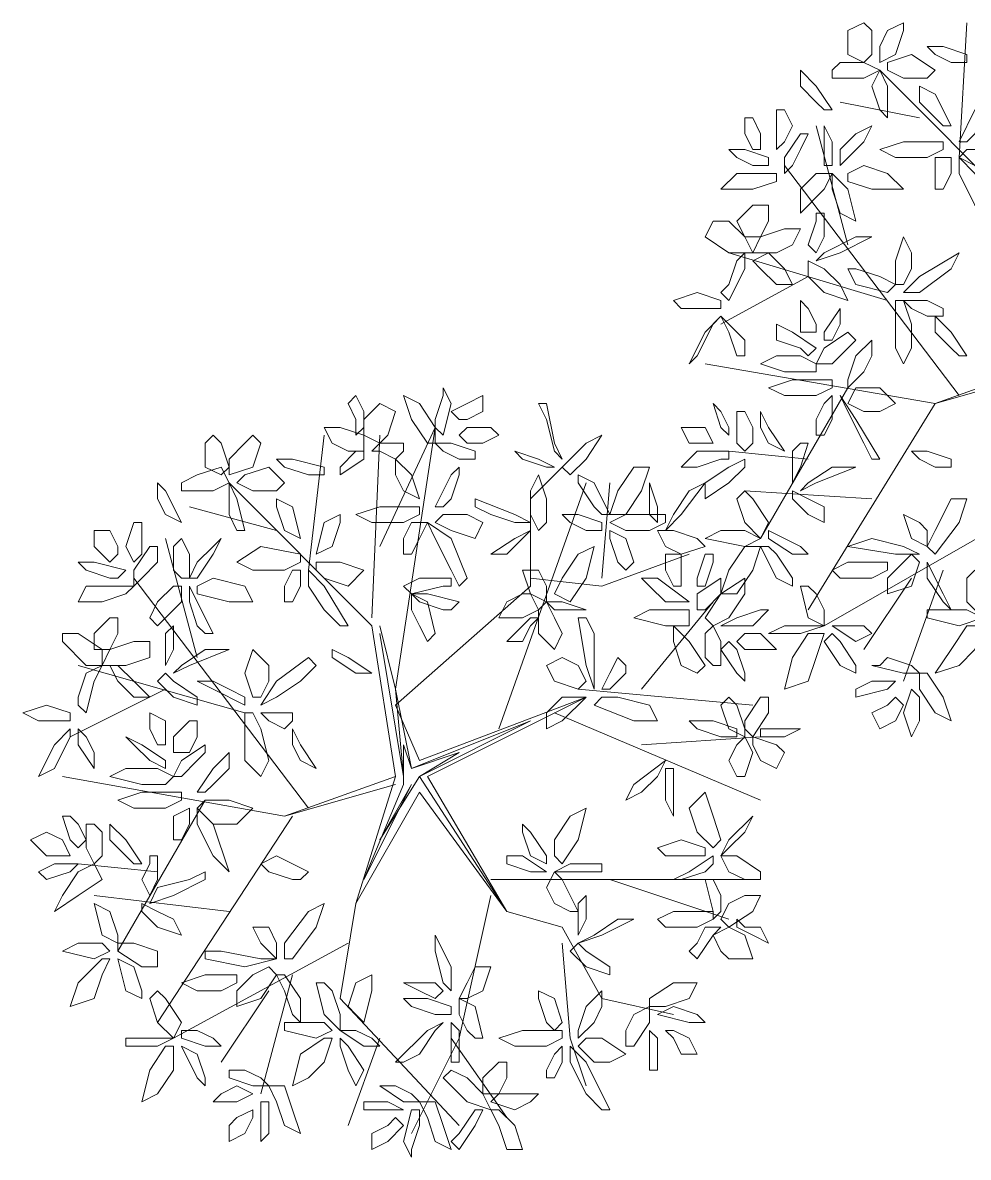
# Model space of a CAD drawing. Header units: millimetres. Extents: x 2364 to 2508, y 1551 to 1771.
# Drawn here: x 2393.211 to 2396.577, y 1622.141 to 1626.18 of the extents above; entities that cross this region are included whole.
import ezdxf

# ---------------------------------------------------------------- set-up
doc = ezdxf.new("R2010")
doc.units = ezdxf.units.MM
doc.layers.add('PDF_0', color=7, linetype='Continuous')

msp = doc.modelspace()

# ---------------------------------------------------------------- linework, layer by layer
at = {"layer": 'PDF_0', "lineweight": 9}
for points in [[(2396.2331, 1626.1513), (2396.2331, 1626.0666), (2396.2048, 1626.0384), (2396.1483, 1626.0666), (2396.1483, 1626.1513), (2396.2048, 1626.1796)], [(2396.346, 1626.1796), (2396.346, 1626.1513), (2396.3178, 1626.0666), (2396.2613, 1626.0384), (2396.2613, 1626.0948), (2396.2895, 1626.1513)], [(2396.5155, 1626.0384), (2396.459, 1626.0666), (2396.4307, 1626.0948), (2396.4872, 1626.0948), (2396.5719, 1626.0666), (2396.5719, 1626.0384)], [(2396.2895, 1626.0101), (2396.2895, 1626.0384), (2396.3743, 1626.0666), (2396.459, 1626.0101), (2396.4307, 1625.9819), (2396.346, 1625.9819)], [(2396.0354, 1625.8972), (2395.9789, 1625.9536), (2395.9789, 1626.0101), (2396.0354, 1625.9536), (2396.0919, 1625.8689), (2396.0636, 1625.8689)], [(2396.1201, 1626.0384), (2396.2048, 1626.0384), (2396.2613, 1626.0101), (2396.2048, 1625.9819), (2396.0919, 1625.9819), (2396.0919, 1626.0101)], [(2396.2613, 1625.8689), (2396.2895, 1625.8407), (2396.2895, 1625.9536), (2396.2613, 1626.0101), (2396.2331, 1625.9536)], [(2396.459, 1625.8407), (2396.4025, 1625.8972), (2396.4025, 1625.9536), (2396.459, 1625.9254), (2396.5155, 1625.8124), (2396.4872, 1625.8124)], [(2396.6002, 1625.7842), (2396.6567, 1625.8689), (2396.6567, 1625.8972), (2396.6002, 1625.8689), (2396.5437, 1625.756), (2396.5719, 1625.756)], [(2395.9507, 1625.8124), (2395.9224, 1625.756), (2395.8942, 1625.7277), (2395.8942, 1625.7842), (2395.8942, 1625.8689), (2395.9224, 1625.8689)], [(2395.8377, 1625.7277), (2395.8095, 1625.7277), (2395.7812, 1625.7842), (2395.7812, 1625.8407), (2395.8095, 1625.8407), (2395.8377, 1625.7842)], [(2396.0636, 1625.6995), (2396.0636, 1625.7842), (2396.0636, 1625.8124), (2396.0919, 1625.756), (2396.0919, 1625.6712), (2396.0636, 1625.6712)], [(2396.1201, 1625.7277), (2396.1201, 1625.6712), (2396.2048, 1625.756), (2396.2331, 1625.8124), (2396.1766, 1625.7842)], [(2395.9789, 1625.7277), (2395.9507, 1625.6712), (2395.9224, 1625.643), (2395.9224, 1625.6995), (2395.9789, 1625.7842), (2396.0072, 1625.7842)], [(2395.8095, 1625.6712), (2395.753, 1625.6995), (2395.7248, 1625.7277), (2395.7812, 1625.7277), (2395.866, 1625.6995), (2395.866, 1625.6712)], [(2396.4307, 1625.6995), (2396.3178, 1625.6995), (2396.2613, 1625.7277), (2396.346, 1625.756), (2396.4872, 1625.756), (2396.4872, 1625.7277)], [(2396.5437, 1625.6995), (2396.5719, 1625.7277), (2396.6567, 1625.7277), (2396.7414, 1625.6995), (2396.6849, 1625.643), (2396.6002, 1625.6712)], [(2396.459, 1625.5865), (2396.4872, 1625.5865), (2396.5155, 1625.643), (2396.5155, 1625.6995), (2396.459, 1625.6995), (2396.459, 1625.643)], [(2396.6002, 1625.5301), (2396.5437, 1625.643), (2396.5437, 1625.6995), (2396.6002, 1625.643), (2396.6567, 1625.5018), (2396.6567, 1625.4736)], [(2396.1483, 1625.643), (2396.1483, 1625.6148), (2396.2331, 1625.5865), (2396.346, 1625.5865), (2396.2895, 1625.643), (2396.2048, 1625.6712)], [(2395.8942, 1625.643), (2395.8942, 1625.6148), (2395.8095, 1625.5865), (2395.6965, 1625.5865), (2395.753, 1625.643), (2395.8377, 1625.643)], [(2395.9789, 1625.5865), (2396.0354, 1625.643), (2396.0919, 1625.643), (2396.0636, 1625.5865), (2395.9789, 1625.5018), (2395.9789, 1625.5301)], [(2396.1201, 1625.5018), (2396.1766, 1625.4736), (2396.1483, 1625.5865), (2396.0919, 1625.643), (2396.0919, 1625.5865)], [(2395.866, 1625.4736), (2395.8377, 1625.4171), (2395.7812, 1625.4171), (2395.753, 1625.4736), (2395.8095, 1625.5301), (2395.866, 1625.5301)], [(2396.0354, 1625.4736), (2396.0072, 1625.3889), (2396.0354, 1625.3606), (2396.0636, 1625.4171), (2396.0636, 1625.5018), (2396.0354, 1625.5018)], [(2395.7248, 1625.4736), (2395.7812, 1625.4171), (2395.8095, 1625.3606), (2395.7248, 1625.3606), (2395.64, 1625.4171), (2395.6683, 1625.4736)], [(2395.9789, 1625.4453), (2395.9507, 1625.3889), (2395.8942, 1625.3606), (2395.8095, 1625.3606), (2395.8377, 1625.4171), (2395.9224, 1625.4453)], [(2396.1766, 1625.4171), (2396.2331, 1625.4171), (2396.1201, 1625.3606), (2396.0354, 1625.3324), (2396.0636, 1625.3606)], [(2396.346, 1625.2477), (2396.3178, 1625.2477), (2396.3178, 1625.3324), (2396.346, 1625.4171), (2396.3743, 1625.3606), (2396.3743, 1625.3041)], [(2395.7248, 1625.2477), (2395.753, 1625.3324), (2395.7812, 1625.3606), (2395.7812, 1625.3041), (2395.7248, 1625.1912), (2395.6965, 1625.2194)], [(2395.8095, 1625.3324), (2395.866, 1625.3606), (2395.9224, 1625.3041), (2395.9507, 1625.2477), (2395.8942, 1625.2477), (2395.8377, 1625.3041)], [(2396.0072, 1625.3324), (2396.0072, 1625.2759), (2396.0636, 1625.2194), (2396.1483, 1625.1912), (2396.1201, 1625.2477), (2396.0636, 1625.3041)], [(2396.5155, 1625.3041), (2396.5437, 1625.3606), (2396.4025, 1625.2759), (2396.346, 1625.2194), (2396.4025, 1625.2194)], [(2396.2613, 1625.2759), (2396.1766, 1625.3041), (2396.1483, 1625.3041), (2396.1766, 1625.2477), (2396.2895, 1625.2194), (2396.3178, 1625.2477)], [(2395.6965, 1625.1629), (2395.6965, 1625.1912), (2395.6118, 1625.2194), (2395.5271, 1625.1912), (2395.5553, 1625.1629), (2395.64, 1625.1629)], [(2396.0354, 1625.0782), (2395.9789, 1625.0782), (2395.9789, 1625.1347), (2395.9789, 1625.1912), (2396.0072, 1625.1629), (2396.0354, 1625.1065)], [(2396.1201, 1625.1065), (2396.1201, 1625.1629), (2396.0636, 1625.0782), (2396.0636, 1625.05), (2396.0919, 1625.05)], [(2396.3743, 1625.1065), (2396.3743, 1625.0217), (2396.346, 1624.9653), (2396.3178, 1625.0217), (2396.3178, 1625.1912), (2396.346, 1625.1912)], [(2396.4872, 1625.1347), (2396.4872, 1625.1629), (2396.4307, 1625.1912), (2396.346, 1625.1912), (2396.3743, 1625.1629), (2396.4307, 1625.1347)], [(2395.6118, 1624.9935), (2395.5836, 1624.9653), (2395.64, 1625.0782), (2395.6965, 1625.1347), (2395.6683, 1625.1065)], [(2395.7812, 1625.05), (2395.7248, 1625.1065), (2395.6965, 1625.1347), (2395.7248, 1625.0782), (2395.753, 1624.9935), (2395.7812, 1624.9935)], [(2396.5155, 1625.0217), (2396.459, 1625.0782), (2396.459, 1625.1347), (2396.5155, 1625.0782), (2396.5719, 1624.9935), (2396.5437, 1624.9935)], [(2395.9789, 1625.0217), (2395.8942, 1625.05), (2395.8942, 1625.1065), (2395.9507, 1625.0782), (2396.0354, 1625.0217), (2396.0072, 1624.9935)], [(2396.1483, 1625.0217), (2396.0919, 1624.9653), (2396.0354, 1624.9653), (2396.0636, 1625.0217), (2396.1483, 1625.0782), (2396.1766, 1625.05)], [(2396.2048, 1624.937), (2396.2331, 1624.9935), (2396.2331, 1625.05), (2396.1766, 1624.9935), (2396.1483, 1624.9088), (2396.1483, 1624.8805)], [(2396.0354, 1624.9653), (2396.0354, 1624.937), (2395.9224, 1624.937), (2395.8377, 1624.9653), (2395.8942, 1624.9935), (2395.9789, 1624.9935)], [(2394.6799, 1624.7676), (2394.7081, 1624.8523), (2394.7081, 1624.8805), (2394.7364, 1624.8241), (2394.7081, 1624.7111), (2394.6799, 1624.7393)], [(2396.0354, 1624.8523), (2395.9224, 1624.8523), (2395.866, 1624.8805), (2395.9507, 1624.9088), (2396.0919, 1624.9088), (2396.0919, 1624.8805)], [(2396.1483, 1624.8241), (2396.1766, 1624.8805), (2396.2613, 1624.8805), (2396.3178, 1624.8241), (2396.2613, 1624.7958), (2396.2048, 1624.7958)], [(2394.3975, 1624.7111), (2394.4257, 1624.7393), (2394.4257, 1624.7958), (2394.3975, 1624.8523), (2394.3693, 1624.8241), (2394.3975, 1624.7676)], [(2394.6799, 1624.6829), (2394.6516, 1624.6829), (2394.5952, 1624.7676), (2394.5669, 1624.8523), (2394.6234, 1624.8241), (2394.6799, 1624.7393)], [(2394.7646, 1624.7676), (2394.7364, 1624.7958), (2394.7928, 1624.8241), (2394.8493, 1624.8523), (2394.8493, 1624.7958), (2394.7928, 1624.7676)], [(2396.0354, 1624.7111), (2396.0636, 1624.7111), (2396.0919, 1624.7676), (2396.0919, 1624.8523), (2396.0636, 1624.8241), (2396.0354, 1624.7676)], [(2396.2048, 1624.6829), (2396.1483, 1624.7958), (2396.1201, 1624.8523), (2396.1766, 1624.7676), (2396.2613, 1624.6264), (2396.2331, 1624.6264)], [(2394.4822, 1624.6829), (2394.4257, 1624.7111), (2394.4257, 1624.7676), (2394.4822, 1624.8241), (2394.5387, 1624.7958), (2394.5104, 1624.7111)], [(2395.0752, 1624.7676), (2395.1035, 1624.6546), (2395.1317, 1624.6264), (2395.1035, 1624.6829), (2395.0752, 1624.8241), (2395.047, 1624.8241)], [(2395.6965, 1624.7958), (2395.6683, 1624.8241), (2395.6965, 1624.7393), (2395.7248, 1624.7111), (2395.7248, 1624.7393)], [(2395.8095, 1624.7393), (2395.8095, 1624.6829), (2395.7812, 1624.6546), (2395.753, 1624.6829), (2395.753, 1624.7958), (2395.7812, 1624.7958)], [(2395.866, 1624.6829), (2395.9224, 1624.6546), (2395.866, 1624.7393), (2395.8377, 1624.7958), (2395.8377, 1624.7393)], [(2394.3693, 1624.6546), (2394.3128, 1624.6829), (2394.2845, 1624.7393), (2394.341, 1624.7393), (2394.4257, 1624.7111), (2394.4257, 1624.6546)], [(2394.8493, 1624.6829), (2394.7928, 1624.6829), (2394.7646, 1624.7111), (2394.7928, 1624.7393), (2394.8776, 1624.7393), (2394.9058, 1624.7111)], [(2395.6683, 1624.6829), (2395.64, 1624.6829), (2395.5836, 1624.6829), (2395.5553, 1624.7393), (2395.6118, 1624.7393), (2395.64, 1624.7393)], [(2393.9174, 1624.6829), (2393.9457, 1624.5981), (2393.9174, 1624.5699), (2393.8609, 1624.5981), (2393.8609, 1624.6829), (2393.8892, 1624.7111)], [(2394.0304, 1624.7111), (2394.0586, 1624.6829), (2394.0304, 1624.5981), (2393.9457, 1624.5699), (2393.9457, 1624.6264), (2394.0021, 1624.6829)], [(2394.5387, 1624.6264), (2394.4822, 1624.6546), (2394.454, 1624.6546), (2394.4822, 1624.6829), (2394.5669, 1624.6829), (2394.5669, 1624.6546)], [(2394.7646, 1624.6264), (2394.7081, 1624.6546), (2394.6799, 1624.6829), (2394.7364, 1624.6829), (2394.8211, 1624.6546), (2394.8211, 1624.6264)], [(2395.1317, 1624.5981), (2395.16, 1624.5699), (2395.2164, 1624.6264), (2395.2729, 1624.7111), (2395.2164, 1624.6829), (2395.16, 1624.6264)], [(2395.9507, 1624.6546), (2395.9507, 1624.5699), (2395.9507, 1624.5417), (2395.9789, 1624.5981), (2396.0072, 1624.6829), (2395.9789, 1624.6829)], [(2394.341, 1624.5981), (2394.341, 1624.5699), (2394.4257, 1624.6264), (2394.4257, 1624.6546), (2394.3975, 1624.6546)], [(2394.9905, 1624.6264), (2394.9623, 1624.6546), (2395.047, 1624.6264), (2395.1035, 1624.5981), (2395.0752, 1624.5981)], [(2395.6965, 1624.6264), (2395.6118, 1624.5981), (2395.5553, 1624.5981), (2395.6118, 1624.6546), (2395.7248, 1624.6546), (2395.7248, 1624.6264)], [(2396.459, 1624.5981), (2396.4025, 1624.6264), (2396.3743, 1624.6546), (2396.4307, 1624.6546), (2396.5155, 1624.6264), (2396.5155, 1624.5981)], [(2393.8327, 1624.5699), (2393.9174, 1624.5981), (2393.9457, 1624.5417), (2393.8892, 1624.5134), (2393.7762, 1624.5134), (2393.7762, 1624.5417)], [(2393.9739, 1624.5417), (2394.0021, 1624.5699), (2394.0869, 1624.5981), (2394.1433, 1624.5417), (2394.1151, 1624.5134), (2394.0304, 1624.5134)], [(2394.2281, 1624.5699), (2394.1433, 1624.5981), (2394.1151, 1624.6264), (2394.1716, 1624.6264), (2394.2845, 1624.5981), (2394.2845, 1624.5699)], [(2394.5669, 1624.5134), (2394.6234, 1624.4852), (2394.5952, 1624.5699), (2394.5387, 1624.6264), (2394.5387, 1624.5699)], [(2394.7364, 1624.4852), (2394.7646, 1624.5699), (2394.7646, 1624.5981), (2394.7364, 1624.5699), (2394.6799, 1624.4569), (2394.7081, 1624.4569)], [(2395.3012, 1624.4287), (2395.3576, 1624.4287), (2395.4141, 1624.5134), (2395.4424, 1624.5981), (2395.3859, 1624.5981), (2395.3294, 1624.5134)], [(2395.7812, 1624.6264), (2395.7812, 1624.5981), (2395.7248, 1624.5417), (2395.64, 1624.4852), (2395.64, 1624.5417), (2395.7248, 1624.5981)], [(2396.0919, 1624.5981), (2396.1766, 1624.5981), (2396.0354, 1624.5417), (2395.9789, 1624.5134), (2396.0072, 1624.5417)], [(2395.047, 1624.3722), (2395.0752, 1624.4005), (2395.0752, 1624.4852), (2395.047, 1624.5699), (2395.0188, 1624.5134), (2395.0188, 1624.4287)], [(2395.2447, 1624.4569), (2395.1882, 1624.5417), (2395.1882, 1624.5699), (2395.2447, 1624.5417), (2395.3012, 1624.4287), (2395.2729, 1624.4287)], [(2393.7197, 1624.4287), (2393.7762, 1624.4005), (2393.7197, 1624.5134), (2393.6915, 1624.5417), (2393.6915, 1624.4852)], [(2393.9457, 1624.4287), (2393.9457, 1624.4852), (2393.9457, 1624.5417), (2393.9739, 1624.4852), (2394.0021, 1624.3722), (2393.9739, 1624.3722)], [(2395.4424, 1624.4852), (2395.4424, 1624.5417), (2395.4706, 1624.4569), (2395.4706, 1624.4005), (2395.4424, 1624.4287)], [(2395.5836, 1624.5134), (2395.64, 1624.5417), (2395.5553, 1624.4287), (2395.4988, 1624.3722), (2395.5271, 1624.4287)], [(2394.1433, 1624.3722), (2394.1998, 1624.344), (2394.1716, 1624.4569), (2394.1151, 1624.4852), (2394.1151, 1624.4569)], [(2394.8776, 1624.4287), (2394.9623, 1624.4005), (2395.0188, 1624.4005), (2394.9623, 1624.4287), (2394.8211, 1624.4852), (2394.8211, 1624.4569)], [(2395.8095, 1624.4852), (2395.866, 1624.4005), (2395.8377, 1624.344), (2395.7812, 1624.4005), (2395.753, 1624.4852), (2395.7812, 1624.5134)], [(2395.9507, 1624.5134), (2395.9507, 1624.4852), (2396.0072, 1624.4287), (2396.0636, 1624.4005), (2396.0636, 1624.4569), (2396.0072, 1624.4852)], [(2396.459, 1624.3722), (2396.5155, 1624.4852), (2396.5719, 1624.4852), (2396.5437, 1624.4005), (2396.459, 1624.2875), (2396.4307, 1624.3157)], [(2394.5669, 1624.4005), (2394.454, 1624.4005), (2394.3975, 1624.4287), (2394.4822, 1624.4569), (2394.6234, 1624.4569), (2394.6234, 1624.4287)], [(2393.635, 1624.344), (2393.635, 1624.2875), (2393.6068, 1624.2593), (2393.5785, 1624.3157), (2393.6068, 1624.4005), (2393.635, 1624.4005)], [(2394.3128, 1624.3157), (2394.2563, 1624.2875), (2394.2845, 1624.4005), (2394.341, 1624.4287), (2394.341, 1624.4005)], [(2394.5669, 1624.2875), (2394.5952, 1624.2875), (2394.6234, 1624.344), (2394.6516, 1624.4005), (2394.5952, 1624.4005), (2394.5669, 1624.344)], [(2394.7364, 1624.231), (2394.6799, 1624.344), (2394.6516, 1624.4005), (2394.7364, 1624.344), (2394.7928, 1624.2028), (2394.7646, 1624.1745)], [(2394.6799, 1624.4005), (2394.7081, 1624.4287), (2394.7928, 1624.4287), (2394.8493, 1624.4005), (2394.8211, 1624.344), (2394.7364, 1624.3722)], [(2395.2164, 1624.3722), (2395.16, 1624.4005), (2395.1317, 1624.4287), (2395.1882, 1624.4287), (2395.2729, 1624.4005), (2395.2729, 1624.3722)], [(2395.4424, 1624.3722), (2395.3576, 1624.3722), (2395.3012, 1624.4005), (2395.3576, 1624.4287), (2395.4988, 1624.4287), (2395.4988, 1624.4005)], [(2396.346, 1624.4287), (2396.3743, 1624.344), (2396.4307, 1624.3157), (2396.4307, 1624.3722), (2396.4025, 1624.4005)], [(2393.5503, 1624.2875), (2393.5221, 1624.2593), (2393.4656, 1624.3157), (2393.4656, 1624.3722), (2393.5221, 1624.3722), (2393.5503, 1624.3157)], [(2394.934, 1624.2875), (2394.9905, 1624.344), (2395.0188, 1624.3722), (2394.9623, 1624.344), (2394.8776, 1624.2875), (2394.9058, 1624.2875)], [(2395.3294, 1624.2593), (2395.3012, 1624.344), (2395.3012, 1624.3722), (2395.3576, 1624.344), (2395.3859, 1624.2593), (2395.3576, 1624.231)], [(2395.4706, 1624.3722), (2395.4988, 1624.3157), (2395.5553, 1624.2875), (2395.64, 1624.3157), (2395.6118, 1624.344), (2395.5271, 1624.3722)], [(2395.6965, 1624.3722), (2395.64, 1624.344), (2395.7812, 1624.3157), (2395.8377, 1624.344), (2395.7812, 1624.3722)], [(2395.9224, 1624.344), (2395.9789, 1624.3157), (2396.0072, 1624.2875), (2395.9507, 1624.2875), (2395.866, 1624.344), (2395.866, 1624.3722)], [(2393.6915, 1624.2593), (2393.635, 1624.2028), (2393.6068, 1624.1745), (2393.6068, 1624.231), (2393.6633, 1624.3157), (2393.6915, 1624.3157)], [(2393.748, 1624.231), (2393.748, 1624.3157), (2393.7762, 1624.344), (2393.8045, 1624.2875), (2393.8045, 1624.2028), (2393.7762, 1624.2028)], [(2393.8327, 1624.2593), (2393.8892, 1624.3157), (2393.9174, 1624.344), (2393.8892, 1624.2875), (2393.8327, 1624.2028), (2393.8045, 1624.2028)], [(2394.1433, 1624.231), (2394.0304, 1624.231), (2393.9739, 1624.2593), (2394.0586, 1624.3157), (2394.1998, 1624.2875), (2394.1998, 1624.2593)], [(2395.1035, 1624.1463), (2395.16, 1624.1181), (2395.2164, 1624.2028), (2395.2447, 1624.3157), (2395.1882, 1624.2875), (2395.1317, 1624.2028)], [(2395.8377, 1624.3157), (2395.7812, 1624.3157), (2395.7248, 1624.231), (2395.6965, 1624.1463), (2395.753, 1624.1463), (2395.8095, 1624.231)], [(2395.8942, 1624.2875), (2395.9507, 1624.2028), (2395.9507, 1624.1745), (2395.8942, 1624.2028), (2395.8377, 1624.3157), (2395.866, 1624.3157)], [(2396.2331, 1624.344), (2396.1483, 1624.3157), (2396.3178, 1624.2875), (2396.4025, 1624.2875), (2396.346, 1624.3157)], [(2395.5553, 1624.1745), (2395.5271, 1624.1745), (2395.4988, 1624.231), (2395.4988, 1624.2875), (2395.5553, 1624.2875), (2395.5553, 1624.231)], [(2395.6683, 1624.2593), (2395.64, 1624.1745), (2395.6118, 1624.1745), (2395.6118, 1624.2028), (2395.64, 1624.2875), (2395.6683, 1624.2875)], [(2396.3743, 1624.2875), (2396.4025, 1624.2593), (2396.3743, 1624.1745), (2396.2895, 1624.1463), (2396.2895, 1624.2028), (2396.346, 1624.2593)], [(2393.5221, 1624.2028), (2393.4373, 1624.231), (2393.4091, 1624.2593), (2393.4656, 1624.2593), (2393.5785, 1624.231), (2393.5503, 1624.2028)], [(2394.2563, 1624.231), (2394.2563, 1624.2593), (2394.341, 1624.2593), (2394.4257, 1624.231), (2394.3693, 1624.1745), (2394.2845, 1624.2028)], [(2396.2331, 1624.2028), (2396.1201, 1624.2028), (2396.0919, 1624.231), (2396.1483, 1624.2593), (2396.2895, 1624.2593), (2396.2895, 1624.231)], [(2396.4307, 1624.2028), (2396.4307, 1624.2593), (2396.4872, 1624.1463), (2396.5155, 1624.0898), (2396.4872, 1624.1181)], [(2393.8327, 1624.1745), (2393.8327, 1624.1463), (2393.9457, 1624.1181), (2394.0304, 1624.1181), (2394.0021, 1624.1745), (2393.8892, 1624.2028)], [(2394.1433, 1624.1181), (2394.1716, 1624.1181), (2394.1998, 1624.1745), (2394.1998, 1624.231), (2394.1716, 1624.231), (2394.1433, 1624.1745)], [(2394.2845, 1624.0898), (2394.2281, 1624.1745), (2394.2281, 1624.231), (2394.2845, 1624.1745), (2394.3693, 1624.0333), (2394.341, 1624.0333)], [(2394.7081, 1624.1745), (2394.5952, 1624.1463), (2394.5669, 1624.1745), (2394.6234, 1624.2028), (2394.7364, 1624.2028), (2394.7364, 1624.1745)], [(2395.047, 1624.231), (2395.0752, 1624.1745), (2395.0752, 1624.1181), (2395.0188, 1624.1463), (2394.9905, 1624.231), (2395.0188, 1624.231)], [(2395.4988, 1624.1181), (2395.4424, 1624.1745), (2395.4141, 1624.2028), (2395.4706, 1624.2028), (2395.5836, 1624.1181), (2395.5553, 1624.1181)], [(2395.6965, 1624.1463), (2395.6965, 1624.2028), (2395.6118, 1624.1463), (2395.6118, 1624.0898), (2395.64, 1624.0898)], [(2395.6683, 1624.0333), (2395.64, 1624.0616), (2395.6965, 1624.1463), (2395.7812, 1624.2028), (2395.7812, 1624.1463), (2395.7248, 1624.0616)], [(2396.6284, 1624.2028), (2396.6567, 1624.1181), (2396.6284, 1624.0616), (2396.5719, 1624.1181), (2396.5719, 1624.2028), (2396.6002, 1624.231)], [(2393.6068, 1624.1745), (2393.5785, 1624.1463), (2393.4938, 1624.1181), (2393.4091, 1624.1181), (2393.4373, 1624.1745), (2393.5503, 1624.1745)], [(2393.6915, 1624.1181), (2393.748, 1624.1745), (2393.7762, 1624.1745), (2393.7762, 1624.1181), (2393.6915, 1624.0333), (2393.6633, 1624.0616)], [(2393.8327, 1624.0333), (2393.8045, 1624.1181), (2393.8045, 1624.1745), (2393.8327, 1624.1181), (2393.8892, 1624.0051), (2393.8609, 1624.0051)], [(2396.0354, 1624.1463), (2396.0636, 1624.0898), (2396.0636, 1624.0333), (2396.0072, 1624.0616), (2395.9789, 1624.1745), (2396.0072, 1624.1745)], [(2394.7081, 1624.0898), (2394.6234, 1624.1181), (2394.5952, 1624.1463), (2394.6516, 1624.1463), (2394.7646, 1624.1181), (2394.7364, 1624.0898)], [(2394.6234, 1624.0333), (2394.5952, 1624.0898), (2394.5952, 1624.1463), (2394.6516, 1624.1181), (2394.6799, 1624.0051), (2394.6516, 1623.9769)], [(2395.0188, 1624.1463), (2395.047, 1624.0898), (2394.9905, 1624.0616), (2394.9058, 1624.0616), (2394.934, 1624.1181), (2394.9905, 1624.1463)], [(2395.1035, 1624.0616), (2395.1317, 1624.0051), (2395.1035, 1623.9486), (2395.047, 1624.0051), (2395.047, 1624.0898), (2395.0752, 1624.1181)], [(2395.16, 1624.0898), (2395.2164, 1624.0898), (2395.1317, 1624.1181), (2395.0752, 1624.1181), (2395.1035, 1624.0898)], [(2395.5836, 1624.0898), (2395.5836, 1624.0333), (2395.4988, 1624.0333), (2395.3859, 1624.0616), (2395.4424, 1624.0898), (2395.5271, 1624.0898)], [(2395.753, 1624.0616), (2395.8377, 1624.0898), (2395.866, 1624.0898), (2395.8095, 1624.0333), (2395.7248, 1624.0333), (2395.6965, 1624.0333)], [(2396.4872, 1624.0898), (2396.5719, 1624.0898), (2396.6284, 1624.0616), (2396.5437, 1624.0333), (2396.4307, 1624.0616), (2396.4307, 1624.0898)], [(2393.5503, 1624.0051), (2393.5221, 1623.9486), (2393.4656, 1623.9486), (2393.4656, 1624.0051), (2393.5221, 1624.0616), (2393.5503, 1624.0616)], [(2393.7197, 1624.0051), (2393.748, 1624.0333), (2393.748, 1623.9486), (2393.7197, 1623.8922), (2393.7197, 1623.9204)], [(2395.047, 1624.0616), (2395.0188, 1624.0616), (2394.9905, 1624.0333), (2394.934, 1623.9769), (2394.9905, 1623.9769), (2395.0188, 1624.0333)], [(2395.2447, 1624.0051), (2395.2447, 1623.8639), (2395.2447, 1623.8074), (2395.2164, 1623.8922), (2395.1882, 1624.0616), (2395.2164, 1624.0616)], [(2395.5553, 1623.8922), (2395.5271, 1623.9769), (2395.5271, 1624.0333), (2395.5836, 1623.9769), (2395.64, 1623.8922), (2395.6118, 1623.8639)], [(2395.64, 1623.9204), (2395.64, 1624.0051), (2395.6683, 1624.0333), (2395.6965, 1623.9769), (2395.6965, 1623.8922), (2395.6683, 1623.8922)], [(2395.9224, 1624.0333), (2395.866, 1624.0051), (2395.9789, 1624.0051), (2396.0636, 1624.0333), (2396.0072, 1624.0333)], [(2396.1201, 1624.0333), (2396.0919, 1624.0333), (2396.1766, 1623.9769), (2396.2331, 1624.0051), (2396.2048, 1624.0333)], [(2396.6284, 1624.0333), (2396.5719, 1624.0333), (2396.5155, 1623.9486), (2396.459, 1623.8639), (2396.5437, 1623.8922), (2396.6002, 1623.9486)], [(2393.4091, 1624.0051), (2393.4938, 1623.9486), (2393.4938, 1623.8922), (2393.4373, 1623.8922), (2393.3526, 1623.9769), (2393.3526, 1624.0051)], [(2395.753, 1623.9769), (2395.7812, 1624.0051), (2395.8377, 1624.0051), (2395.8942, 1623.9486), (2395.8377, 1623.9486), (2395.7812, 1623.9486)], [(2396.0636, 1624.0051), (2396.0072, 1624.0051), (2395.9507, 1623.9204), (2395.9224, 1623.8074), (2396.0072, 1623.8357), (2396.0354, 1623.9204)], [(2396.1201, 1623.9769), (2396.1766, 1623.8922), (2396.1766, 1623.8639), (2396.1201, 1623.8922), (2396.0636, 1623.9769), (2396.0919, 1624.0051)], [(2393.6633, 1623.9769), (2393.6633, 1623.9204), (2393.5785, 1623.8922), (2393.4938, 1623.8922), (2393.5221, 1623.9486), (2393.6068, 1623.9769)], [(2395.753, 1623.8639), (2395.6965, 1623.9486), (2395.7248, 1623.9769), (2395.753, 1623.9486), (2395.7812, 1623.8639), (2395.7812, 1623.8357)], [(2393.8609, 1623.9486), (2393.7762, 1623.8922), (2393.748, 1623.8639), (2393.8045, 1623.8922), (2393.9457, 1623.9486), (2393.9174, 1623.9486)], [(2394.0586, 1623.7792), (2394.0304, 1623.7792), (2394.0021, 1623.8639), (2394.0304, 1623.9486), (2394.0869, 1623.8922), (2394.0869, 1623.8357)], [(2394.1998, 1623.8357), (2394.1151, 1623.7792), (2394.0586, 1623.751), (2394.1151, 1623.8357), (2394.2281, 1623.9204), (2394.2563, 1623.8922)], [(2394.3975, 1623.8639), (2394.454, 1623.8639), (2394.3693, 1623.9204), (2394.3128, 1623.9486), (2394.3128, 1623.9204)], [(2395.2164, 1623.8357), (2395.1882, 1623.8074), (2395.1035, 1623.8357), (2395.0752, 1623.8922), (2395.1317, 1623.9204), (2395.1882, 1623.8922)], [(2395.3576, 1623.8922), (2395.3294, 1623.9204), (2395.3012, 1623.8639), (2395.2729, 1623.8074), (2395.3012, 1623.8074), (2395.3576, 1623.8639)], [(2396.2895, 1623.9204), (2396.3743, 1623.8922), (2396.4025, 1623.8639), (2396.346, 1623.8639), (2396.2331, 1623.8922), (2396.2613, 1623.8922)], [(2393.4091, 1623.7792), (2393.4373, 1623.8639), (2393.4938, 1623.8922), (2393.4656, 1623.8357), (2393.4373, 1623.7227), (2393.4091, 1623.751)], [(2393.5221, 1623.8922), (2393.5503, 1623.8922), (2393.6068, 1623.8357), (2393.6633, 1623.7792), (2393.6068, 1623.7792), (2393.5503, 1623.8357)], [(2393.7197, 1623.8639), (2393.6915, 1623.8357), (2393.748, 1623.7792), (2393.8327, 1623.751), (2393.8327, 1623.7792), (2393.748, 1623.8357)], [(2393.9457, 1623.8074), (2393.8892, 1623.8357), (2393.8327, 1623.8357), (2393.8892, 1623.8074), (2394.0021, 1623.751), (2394.0021, 1623.7792)], [(2396.2331, 1623.8357), (2396.2895, 1623.8357), (2396.3178, 1623.8357), (2396.2895, 1623.8074), (2396.1766, 1623.7792), (2396.1766, 1623.8074)], [(2396.4025, 1623.8639), (2396.4307, 1623.8639), (2396.4872, 1623.7792), (2396.5155, 1623.6945), (2396.459, 1623.7227), (2396.4025, 1623.8074)], [(2396.4025, 1623.7792), (2396.3743, 1623.8074), (2396.346, 1623.7227), (2396.3743, 1623.638), (2396.4025, 1623.6945)], [(2393.3809, 1623.6945), (2393.3809, 1623.7227), (2393.2961, 1623.751), (2393.2114, 1623.7227), (2393.2679, 1623.6945), (2393.3526, 1623.6945)], [(2395.1317, 1623.7792), (2395.0752, 1623.7227), (2395.0752, 1623.6662), (2395.1317, 1623.6945), (2395.2164, 1623.7792), (2395.1882, 1623.7792)], [(2395.3294, 1623.7792), (2395.4424, 1623.751), (2395.4706, 1623.6945), (2395.3859, 1623.6945), (2395.2447, 1623.751), (2395.2729, 1623.7792)], [(2395.753, 1623.751), (2395.7812, 1623.6662), (2395.7812, 1623.638), (2395.7248, 1623.6662), (2395.6965, 1623.751), (2395.7248, 1623.7792)], [(2395.7812, 1623.6945), (2395.8377, 1623.7792), (2395.866, 1623.7792), (2395.866, 1623.7227), (2395.8095, 1623.638), (2395.7812, 1623.6662)], [(2396.3178, 1623.7792), (2396.346, 1623.751), (2396.3178, 1623.6945), (2396.2613, 1623.6662), (2396.2331, 1623.7227), (2396.2895, 1623.751)], [(2393.7197, 1623.6098), (2393.6915, 1623.6098), (2393.6633, 1623.6662), (2393.6633, 1623.7227), (2393.7197, 1623.6945), (2393.7197, 1623.638)], [(2394.0586, 1623.6662), (2394.0869, 1623.5533), (2394.0586, 1623.4968), (2394.0021, 1623.5533), (2394.0021, 1623.7227), (2394.0304, 1623.7227)], [(2394.1716, 1623.6945), (2394.1716, 1623.7227), (2394.1151, 1623.7227), (2394.0586, 1623.7227), (2394.0869, 1623.6945), (2394.1433, 1623.6662)], [(2393.8327, 1623.638), (2393.8045, 1623.5815), (2393.748, 1623.5815), (2393.748, 1623.638), (2393.8045, 1623.6945), (2393.8327, 1623.6945)], [(2395.6965, 1623.638), (2395.6118, 1623.6662), (2395.5836, 1623.6945), (2395.6683, 1623.6945), (2395.753, 1623.6662), (2395.753, 1623.638)], [(2393.3244, 1623.525), (2393.2679, 1623.4968), (2393.3244, 1623.6098), (2393.3809, 1623.6662), (2393.3809, 1623.638)], [(2393.4656, 1623.5815), (2393.4656, 1623.525), (2393.4091, 1623.6098), (2393.4091, 1623.6662), (2393.4373, 1623.638)], [(2393.6633, 1623.5533), (2393.6068, 1623.6098), (2393.5785, 1623.638), (2393.635, 1623.6098), (2393.7197, 1623.5533), (2393.7197, 1623.525)], [(2394.1998, 1623.5533), (2394.2563, 1623.525), (2394.1998, 1623.6098), (2394.1716, 1623.6662), (2394.1716, 1623.6098)], [(2395.7248, 1623.5533), (2395.753, 1623.6098), (2395.7812, 1623.638), (2395.8095, 1623.5815), (2395.7812, 1623.4968), (2395.753, 1623.4968)], [(2395.8095, 1623.6098), (2395.8095, 1623.638), (2395.8942, 1623.6098), (2395.9224, 1623.5815), (2395.8942, 1623.525), (2395.8377, 1623.5533)], [(2395.8377, 1623.6662), (2395.8377, 1623.638), (2395.9224, 1623.638), (2395.9789, 1623.6662), (2395.9507, 1623.6662), (2395.866, 1623.6662)], [(2393.8327, 1623.5533), (2393.7762, 1623.4968), (2393.748, 1623.4968), (2393.7762, 1623.5533), (2393.8609, 1623.6098), (2393.8609, 1623.5815)], [(2393.8892, 1623.4686), (2393.9457, 1623.525), (2393.9457, 1623.5815), (2393.8892, 1623.525), (2393.8327, 1623.4403), (2393.8609, 1623.4403)], [(2395.4706, 1623.4968), (2395.4988, 1623.5533), (2395.3859, 1623.4686), (2395.3576, 1623.4121), (2395.4141, 1623.4403)], [(2393.748, 1623.4968), (2393.7197, 1623.4686), (2393.635, 1623.4686), (2393.5221, 1623.4968), (2393.5785, 1623.525), (2393.6915, 1623.525)], [(2395.5271, 1623.4968), (2395.5271, 1623.3838), (2395.5271, 1623.3556), (2395.4988, 1623.4121), (2395.4988, 1623.525), (2395.5271, 1623.525)], [(2393.7197, 1623.3838), (2393.6068, 1623.3838), (2393.5503, 1623.4121), (2393.635, 1623.4403), (2393.7762, 1623.4403), (2393.7762, 1623.4121)], [(2395.6683, 1623.2426), (2395.6965, 1623.2709), (2395.6683, 1623.3556), (2395.64, 1623.4403), (2395.5836, 1623.3838), (2395.6118, 1623.2991)], [(2393.8327, 1623.3838), (2393.8609, 1623.4121), (2393.9457, 1623.4121), (2394.0304, 1623.3838), (2393.9739, 1623.3274), (2393.8892, 1623.3274)], [(2393.4091, 1623.3274), (2393.4373, 1623.2709), (2393.4091, 1623.2426), (2393.3809, 1623.2709), (2393.3526, 1623.3556), (2393.3809, 1623.3556)], [(2393.748, 1623.2709), (2393.7762, 1623.2709), (2393.8045, 1623.3274), (2393.8045, 1623.3838), (2393.748, 1623.3556), (2393.748, 1623.2991)], [(2393.8892, 1623.2144), (2393.9457, 1623.1579), (2393.8892, 1623.3274), (2393.8327, 1623.3838), (2393.8327, 1623.3274)], [(2395.1035, 1623.2144), (2395.1317, 1623.1862), (2395.1882, 1623.2709), (2395.2164, 1623.3838), (2395.16, 1623.3556), (2395.1035, 1623.2709)], [(2395.7812, 1623.2991), (2395.8095, 1623.3556), (2395.7248, 1623.2709), (2395.6965, 1623.2144), (2395.7248, 1623.2426)], [(2393.4938, 1623.2991), (2393.4938, 1623.2144), (2393.4656, 1623.1862), (2393.4373, 1623.2426), (2393.4373, 1623.3274), (2393.4656, 1623.3274)], [(2393.5785, 1623.2144), (2393.5221, 1623.2709), (2393.5221, 1623.3274), (2393.5785, 1623.2709), (2393.635, 1623.1862), (2393.6068, 1623.1862)], [(2395.0188, 1623.2144), (2394.9905, 1623.2991), (2394.9905, 1623.3274), (2395.0188, 1623.2991), (2395.0752, 1623.2144), (2395.0752, 1623.1862)], [(2393.3809, 1623.2144), (2393.3526, 1623.2144), (2393.2961, 1623.2144), (2393.2397, 1623.2709), (2393.2961, 1623.2991), (2393.3526, 1623.2709)], [(2395.5836, 1623.2144), (2395.4988, 1623.2144), (2395.4706, 1623.2426), (2395.5553, 1623.2709), (2395.64, 1623.2426), (2395.64, 1623.2144)], [(2393.3809, 1623.1579), (2393.4091, 1623.1862), (2393.3244, 1623.1862), (2393.2679, 1623.1579), (2393.2961, 1623.1297)], [(2393.4656, 1623.1862), (2393.4938, 1623.1297), (2393.4091, 1623.0732), (2393.3244, 1623.0167), (2393.3526, 1623.0732), (2393.4091, 1623.1579)], [(2393.6633, 1623.1862), (2393.635, 1623.1297), (2393.6633, 1623.0732), (2393.6915, 1623.1297), (2393.6915, 1623.2144), (2393.6633, 1623.2144)], [(2394.1716, 1623.1297), (2394.0869, 1623.1579), (2394.0586, 1623.1862), (2394.1151, 1623.2144), (2394.2281, 1623.1579), (2394.1998, 1623.1297)], [(2395.0188, 1623.1579), (2395.0752, 1623.1579), (2394.9905, 1623.2144), (2394.934, 1623.2144), (2394.934, 1623.1862)], [(2395.2447, 1623.1579), (2395.1317, 1623.1579), (2395.1035, 1623.1579), (2395.16, 1623.1862), (2395.2729, 1623.1862), (2395.2729, 1623.1579)], [(2395.64, 1623.1579), (2395.5553, 1623.1297), (2395.5271, 1623.1297), (2395.5836, 1623.1579), (2395.6683, 1623.2144), (2395.6683, 1623.1862)], [(2395.7812, 1623.1297), (2395.7248, 1623.1579), (2395.6965, 1623.2144), (2395.753, 1623.2144), (2395.8377, 1623.1579), (2395.8377, 1623.1297)], [(2393.8045, 1623.1297), (2393.6915, 1623.1014), (2393.6633, 1623.045), (2393.748, 1623.0732), (2393.8609, 1623.1297), (2393.8609, 1623.1579)], [(2395.1035, 1623.045), (2395.0752, 1623.1014), (2395.1035, 1623.1579), (2395.1317, 1623.1297), (2395.1882, 1623.0167), (2395.16, 1623.0167)], [(2395.6965, 1623.0732), (2395.6965, 1623.0167), (2395.6683, 1622.9885), (2395.6683, 1623.0167), (2395.64, 1623.1297), (2395.6683, 1623.1297)], [(2395.1882, 1623.045), (2395.2164, 1623.0732), (2395.2164, 1622.9885), (2395.1882, 1622.932), (2395.1882, 1622.9602)], [(2395.7248, 1623.045), (2395.7812, 1623.0732), (2395.8377, 1623.0732), (2395.8095, 1623.0167), (2395.7248, 1622.9602), (2395.6965, 1622.9885)], [(2393.5221, 1623.0167), (2393.4656, 1623.045), (2393.4938, 1622.932), (2393.5503, 1622.9038), (2393.5503, 1622.932)], [(2393.635, 1623.045), (2393.635, 1623.0167), (2393.6915, 1622.9602), (2393.7762, 1622.932), (2393.748, 1622.9885), (2393.6915, 1623.0167)], [(2394.1433, 1622.9038), (2394.2281, 1623.0167), (2394.2845, 1623.045), (2394.2563, 1622.9602), (2394.1716, 1622.8473), (2394.1433, 1622.8473)], [(2395.3294, 1622.9885), (2395.3859, 1622.9885), (2395.2729, 1622.932), (2395.1882, 1622.9038), (2395.2447, 1622.932)], [(2395.6118, 1622.9602), (2395.4988, 1622.9602), (2395.4706, 1622.9885), (2395.5271, 1623.0167), (2395.6683, 1623.0167), (2395.6683, 1622.9885)], [(2395.753, 1622.9885), (2395.753, 1622.9602), (2395.8095, 1622.932), (2395.866, 1622.9038), (2395.8377, 1622.9602), (2395.7812, 1622.9602)], [(2394.0586, 1622.9602), (2394.0304, 1622.9602), (2394.0586, 1622.9038), (2394.1151, 1622.8473), (2394.1151, 1622.9038), (2394.0869, 1622.9602)], [(2395.6118, 1622.9038), (2395.64, 1622.9602), (2395.6965, 1622.9602), (2395.6683, 1622.932), (2395.6118, 1622.8473), (2395.5836, 1622.8755)], [(2395.6683, 1622.932), (2395.7248, 1622.9602), (2395.7812, 1622.932), (2395.8095, 1622.8473), (2395.7248, 1622.8473), (2395.6965, 1622.8755)], [(2393.4091, 1622.9038), (2393.3526, 1622.8755), (2393.4656, 1622.8473), (2393.5221, 1622.8755), (2393.4938, 1622.9038)], [(2393.6068, 1622.9038), (2393.6915, 1622.8755), (2393.6915, 1622.819), (2393.635, 1622.819), (2393.5503, 1622.8755), (2393.5503, 1622.9038)], [(2394.6799, 1622.8755), (2394.6799, 1622.932), (2394.7364, 1622.819), (2394.7364, 1622.7343), (2394.7081, 1622.7626)], [(2395.1882, 1622.9038), (2395.16, 1622.8755), (2395.2164, 1622.819), (2395.3012, 1622.7908), (2395.3012, 1622.819), (2395.2164, 1622.8755)], [(2393.9174, 1622.8755), (2394.0586, 1622.8473), (2394.1151, 1622.8473), (2394.0021, 1622.819), (2393.8609, 1622.8473), (2393.8609, 1622.8755)], [(2393.5221, 1622.8473), (2393.4938, 1622.8473), (2393.4091, 1622.7626), (2393.3809, 1622.6778), (2393.4656, 1622.7061), (2393.4938, 1622.7908)], [(2393.6068, 1622.819), (2393.5503, 1622.8473), (2393.5785, 1622.7343), (2393.635, 1622.7061), (2393.635, 1622.7343)], [(2393.9174, 1622.7343), (2393.8327, 1622.7343), (2393.7762, 1622.7626), (2393.8609, 1622.7908), (2393.9739, 1622.7908), (2393.9739, 1622.7626)], [(2394.0869, 1622.819), (2394.1151, 1622.7908), (2394.0586, 1622.7061), (2393.9739, 1622.6778), (2393.9739, 1622.7343), (2394.0304, 1622.7908)], [(2394.1433, 1622.7343), (2394.1716, 1622.6496), (2394.1998, 1622.6214), (2394.1998, 1622.7061), (2394.1433, 1622.7908), (2394.1151, 1622.7908)], [(2394.3693, 1622.6778), (2394.3975, 1622.7626), (2394.454, 1622.7908), (2394.454, 1622.7343), (2394.4257, 1622.6214), (2394.3975, 1622.6496)], [(2394.7646, 1622.7061), (2394.7928, 1622.7061), (2394.8493, 1622.7343), (2394.8776, 1622.819), (2394.8211, 1622.819), (2394.7928, 1622.7626)], [(2394.3128, 1622.7343), (2394.341, 1622.6496), (2394.341, 1622.5931), (2394.2845, 1622.6496), (2394.2563, 1622.7626), (2394.2845, 1622.7626)], [(2394.6234, 1622.7343), (2394.6799, 1622.7061), (2394.7081, 1622.7343), (2394.6799, 1622.7626), (2394.5952, 1622.7626), (2394.5669, 1622.7626)], [(2395.4424, 1622.6778), (2395.4424, 1622.7061), (2395.5271, 1622.7626), (2395.6118, 1622.7626), (2395.5836, 1622.7061), (2395.4988, 1622.6778)], [(2393.7197, 1622.7061), (2393.7762, 1622.6214), (2393.748, 1622.5649), (2393.6915, 1622.6214), (2393.6633, 1622.7061), (2393.6915, 1622.7343)], [(2394.7364, 1622.6496), (2394.7364, 1622.6778), (2394.6516, 1622.7061), (2394.5669, 1622.7061), (2394.5952, 1622.6778), (2394.6799, 1622.6496)], [(2394.7928, 1622.5931), (2394.7646, 1622.6496), (2394.7646, 1622.7061), (2394.8211, 1622.6778), (2394.8493, 1622.5649), (2394.8211, 1622.5649)], [(2395.0752, 1622.6214), (2395.047, 1622.7061), (2395.047, 1622.7343), (2395.1035, 1622.7061), (2395.1317, 1622.6214), (2395.1035, 1622.5931)], [(2395.2447, 1622.6214), (2395.2729, 1622.6778), (2395.2729, 1622.7343), (2395.2164, 1622.6778), (2395.1882, 1622.5931), (2395.1882, 1622.5649)], [(2395.3576, 1622.5931), (2395.3859, 1622.6496), (2395.4424, 1622.6778), (2395.4424, 1622.6214), (2395.3859, 1622.5366), (2395.3576, 1622.5366)], [(2395.5271, 1622.6778), (2395.4706, 1622.6496), (2395.5836, 1622.6214), (2395.64, 1622.6214), (2395.6118, 1622.6496)], [(2394.1998, 1622.6214), (2394.2845, 1622.6214), (2394.3128, 1622.5931), (2394.2563, 1622.5649), (2394.1433, 1622.5931), (2394.1433, 1622.6214)], [(2394.6234, 1622.5084), (2394.6799, 1622.5931), (2394.7081, 1622.6214), (2394.6516, 1622.5931), (2394.5387, 1622.4802), (2394.5669, 1622.4802)], [(2394.7646, 1622.5084), (2394.7646, 1622.5931), (2394.7364, 1622.6214), (2394.7364, 1622.5649), (2394.7364, 1622.4802), (2394.7646, 1622.4802)], [(2393.8327, 1622.5931), (2393.8892, 1622.5649), (2393.9174, 1622.5366), (2393.8609, 1622.5366), (2393.7762, 1622.5649), (2393.7762, 1622.5931)], [(2394.3975, 1622.5931), (2394.341, 1622.5931), (2394.4257, 1622.5366), (2394.4822, 1622.5366), (2394.454, 1622.5649)], [(2395.0752, 1622.5366), (2394.9623, 1622.5366), (2394.9058, 1622.5649), (2394.9905, 1622.5931), (2395.1317, 1622.5931), (2395.1317, 1622.5649)], [(2395.4424, 1622.5084), (2395.4424, 1622.5649), (2395.4424, 1622.5931), (2395.4706, 1622.5649), (2395.4706, 1622.4519), (2395.4424, 1622.4519)], [(2395.4988, 1622.5931), (2395.5271, 1622.5931), (2395.5836, 1622.5649), (2395.6118, 1622.5084), (2395.5553, 1622.5084), (2395.5271, 1622.5649)], [(2393.6068, 1622.5649), (2393.7197, 1622.5649), (2393.748, 1622.5649), (2393.6915, 1622.5366), (2393.5785, 1622.5366), (2393.5785, 1622.5649)], [(2393.748, 1622.5366), (2393.7197, 1622.5366), (2393.6633, 1622.4519), (2393.635, 1622.339), (2393.6915, 1622.3672), (2393.748, 1622.4519)], [(2393.8327, 1622.5084), (2393.7762, 1622.5366), (2393.8327, 1622.4237), (2393.8609, 1622.3955), (2393.8609, 1622.4237)], [(2394.3128, 1622.5649), (2394.2845, 1622.5649), (2394.1998, 1622.5084), (2394.1716, 1622.3955), (2394.2281, 1622.4237), (2394.2845, 1622.4802)], [(2394.3693, 1622.5366), (2394.4257, 1622.4519), (2394.3975, 1622.3955), (2394.3693, 1622.4519), (2394.341, 1622.5366), (2394.341, 1622.5649)], [(2395.0752, 1622.4237), (2395.1035, 1622.4237), (2395.1317, 1622.4802), (2395.1317, 1622.5366), (2395.1035, 1622.5084), (2395.0752, 1622.4519)], [(2395.2164, 1622.3672), (2395.16, 1622.4802), (2395.16, 1622.5366), (2395.2164, 1622.4802), (2395.3012, 1622.3107), (2395.2729, 1622.3107)], [(2395.1882, 1622.5366), (2395.2164, 1622.5649), (2395.2729, 1622.5649), (2395.3576, 1622.5084), (2395.3012, 1622.4802), (2395.2447, 1622.4802)], [(2394.934, 1622.4237), (2394.9058, 1622.3672), (2394.8493, 1622.3672), (2394.8493, 1622.4237), (2394.9058, 1622.4802), (2394.934, 1622.4802)], [(2394.0021, 1622.4519), (2394.0586, 1622.4237), (2394.0869, 1622.3955), (2394.0304, 1622.3955), (2393.9457, 1622.4237), (2393.9457, 1622.4519)], [(2394.7928, 1622.4237), (2394.8493, 1622.3672), (2394.8776, 1622.3107), (2394.7928, 1622.339), (2394.7081, 1622.4237), (2394.7364, 1622.4519)], [(2393.9174, 1622.3672), (2393.8892, 1622.339), (2393.9739, 1622.339), (2394.0304, 1622.3672), (2393.9739, 1622.3955)], [(2394.0869, 1622.3955), (2394.1433, 1622.3955), (2394.1716, 1622.3107), (2394.1998, 1622.226), (2394.1433, 1622.2543), (2394.1151, 1622.339)], [(2394.5387, 1622.3955), (2394.4822, 1622.3955), (2394.5669, 1622.339), (2394.6234, 1622.339), (2394.5952, 1622.3672)], [(2394.0869, 1622.3107), (2394.0869, 1622.226), (2394.0586, 1622.1978), (2394.0586, 1622.2543), (2394.0586, 1622.339), (2394.0869, 1622.339)], [(2394.454, 1622.339), (2394.5104, 1622.339), (2394.5669, 1622.3107), (2394.5104, 1622.3107), (2394.4257, 1622.3107), (2394.4257, 1622.339)], [(2394.6234, 1622.339), (2394.6799, 1622.339), (2394.7081, 1622.2543), (2394.7364, 1622.1695), (2394.6799, 1622.1978), (2394.6516, 1622.2825)], [(2395.047, 1622.3672), (2395.0188, 1622.339), (2394.9623, 1622.3107), (2394.8776, 1622.339), (2394.9058, 1622.3672), (2394.9905, 1622.3672)], [(2394.0304, 1622.3107), (2394.0304, 1622.2825), (2394.0021, 1622.226), (2393.9457, 1622.1978), (2393.9457, 1622.2543), (2393.9739, 1622.2825)], [(2394.6234, 1622.2543), (2394.5952, 1622.1695), (2394.5952, 1622.1413), (2394.5669, 1622.1978), (2394.5952, 1622.3107), (2394.6234, 1622.3107)], [(2394.7646, 1622.226), (2394.8211, 1622.3107), (2394.8493, 1622.3107), (2394.8211, 1622.2543), (2394.7646, 1622.1695), (2394.7364, 1622.1978)], [(2394.8776, 1622.3107), (2394.9058, 1622.3107), (2394.9623, 1622.2543), (2394.9905, 1622.1695), (2394.934, 1622.1695), (2394.9058, 1622.2543)], [(2394.5387, 1622.2825), (2394.5669, 1622.2543), (2394.5104, 1622.1978), (2394.454, 1622.1695), (2394.454, 1622.226), (2394.5104, 1622.2543)]]:
    msp.add_lwpolyline(points, close=True, dxfattribs=at)
for points in [[(2396.5437, 1625.6995), (2396.5719, 1626.1796)], [(2397.8427, 1624.1181), (2397.5886, 1624.1745), (2397.4191, 1624.4287), (2397.2215, 1624.4569), (2396.9108, 1624.9088), (2396.6849, 1624.5134), (2396.8543, 1624.9653), (2396.7696, 1625.5018), (2396.2613, 1626.0101)], [(2396.4025, 1625.8407), (2396.1201, 1625.8972)], [(2396.1483, 1625.3889), (2396.0354, 1625.8124)], [(2396.5437, 1624.8523), (2395.9224, 1625.6712)], [(2396.2895, 1625.1912), (2395.7248, 1625.3606)], [(2396.0072, 1625.2759), (2395.6965, 1625.1065)], [(2395.64, 1624.9653), (2396.459, 1624.8241), (2396.0072, 1624.0898)], [(2396.8543, 1624.937), (2396.459, 1624.8241), (2396.8543, 1624.9653)], [(2396.1483, 1624.8805), (2395.8377, 1624.344)], [(2394.4822, 1624.3157), (2394.6799, 1624.7393), (2394.5387, 1623.8074), (2394.4822, 1624.0333)], [(2394.2281, 1624.231), (2394.2845, 1624.7111)], [(2394.454, 1624.0616), (2394.4822, 1624.7111)], [(2396.0072, 1624.6264), (2395.7248, 1624.6546)], [(2395.1317, 1624.5981), (2395.0188, 1624.4852), (2395.0188, 1624.1745), (2394.5387, 1623.751), (2394.6234, 1623.5533), (2395.2164, 1623.7792), (2394.6516, 1623.4968), (2394.934, 1623.0167), (2394.6234, 1623.4403), (2394.3975, 1623.045), (2394.5387, 1623.4968), (2394.454, 1624.0333), (2393.9457, 1624.5417)], [(2394.9058, 1623.6662), (2395.2164, 1624.5417)], [(2395.2729, 1624.2028), (2395.3012, 1624.5417)], [(2396.2331, 1624.4852), (2395.7812, 1624.5134)], [(2394.1151, 1624.3722), (2393.8045, 1624.4569)], [(2396.6567, 1624.3722), (2396.0636, 1624.0333)], [(2393.8327, 1623.9204), (2393.7197, 1624.344)], [(2395.0188, 1624.2028), (2395.2729, 1624.1745), (2395.5836, 1624.2875)], [(2394.2281, 1623.3838), (2393.6068, 1624.2028)], [(2396.3743, 1624.2028), (2396.2048, 1623.9486)], [(2396.4872, 1624.231), (2396.346, 1623.8357)], [(2395.4141, 1623.8074), (2395.6683, 1624.1181)], [(2394.4822, 1624.0051), (2394.5669, 1623.4968), (2394.5387, 1623.8074), (2394.5952, 1623.525), (2395.0188, 1623.6945), (2394.6234, 1623.4968), (2394.7646, 1623.5815), (2394.5952, 1623.525), (2394.5669, 1623.6098), (2394.5669, 1623.4968), (2394.5669, 1623.4686), (2394.4257, 1623.1297), (2394.5952, 1623.4686), (2394.4822, 1623.2709), (2394.6234, 1623.4968)], [(2394.0021, 1623.7227), (2393.4091, 1623.8922)], [(2393.7197, 1623.8074), (2393.3809, 1623.638)], [(2395.1882, 1623.8074), (2395.8095, 1623.751)], [(2395.1035, 1623.7227), (2395.8377, 1623.4121)], [(2395.4141, 1623.6098), (2395.8377, 1623.638)], [(2394.1433, 1623.3556), (2393.3526, 1623.4968)], [(2394.5387, 1623.4686), (2394.1433, 1623.3556), (2394.5387, 1623.4968)], [(2394.6234, 1623.4968), (2394.934, 1623.0167), (2394.6234, 1623.4968)], [(2393.8609, 1623.4121), (2393.5503, 1622.8755)], [(2394.1716, 1623.3556), (2393.6915, 1622.6214)], [(2393.6915, 1623.1579), (2393.4091, 1623.1862)], [(2394.8776, 1623.1297), (2395.8095, 1623.1297)], [(2395.3012, 1623.1297), (2395.7248, 1622.9885)], [(2393.9457, 1623.0167), (2393.4656, 1623.0732)], [(2394.8776, 1623.0732), (2394.7646, 1622.5649), (2394.5952, 1622.226)], [(2394.3975, 1623.045), (2394.341, 1622.7061), (2394.7646, 1622.2543)], [(2395.1317, 1622.9602), (2394.934, 1623.0167), (2395.1317, 1622.9602), (2395.2729, 1622.7061), (2395.5271, 1622.6496)], [(2394.3693, 1622.9038), (2393.748, 1622.5649)], [(2395.1317, 1622.9038), (2395.16, 1622.5649), (2395.2164, 1622.3955)], [(2394.1716, 1622.7908), (2394.0586, 1622.3672)], [(2394.0869, 1622.7343), (2393.9174, 1622.4802)], [(2394.4822, 1622.5649), (2394.3693, 1622.2543)], [(2394.7364, 1622.5649), (2394.934, 1622.2825)]]:
    msp.add_lwpolyline(points, dxfattribs=at)

doc.saveas('drawing.dxf')
